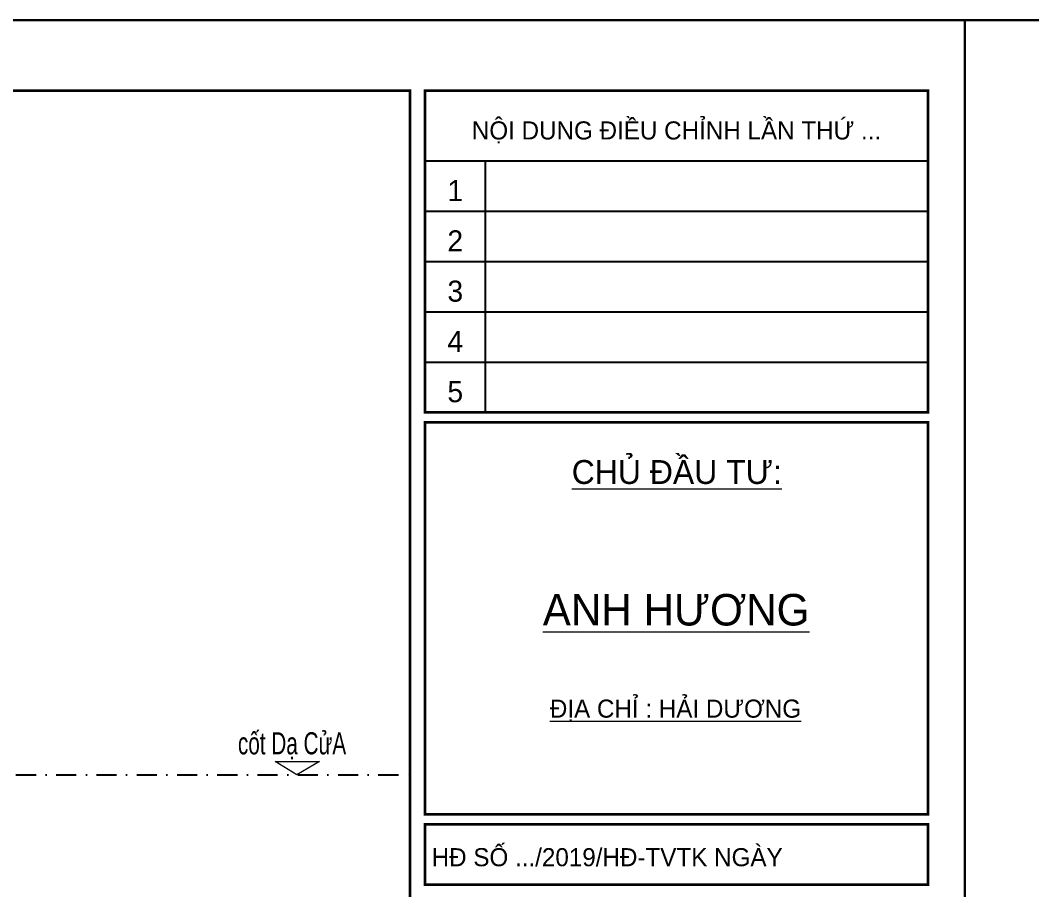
# Model space of a CAD drawing. Header units: inches. Extents: x 274208 to 641690, y -81912 to 129129.
# Drawn here: x 504624 to 507138, y 24965 to 27127 of the extents above; entities that cross this region are included whole.
import ezdxf
from ezdxf.enums import TextEntityAlignment as Align

# ---------------------------------------------------------------- set-up
doc = ezdxf.new("R2010")
doc.units = ezdxf.units.IN
doc.header["$MEASUREMENT"] = 0
doc.linetypes.add('DASHDOT', pattern=[1, 0.5, -0.25, 0, -0.25])
for name, color, linetype, lineweight in [('05.Text', 253, 'Continuous', 18), ('10.Text', 254, 'Continuous', 18), ('11.Khung bo', 32, 'Continuous', 50), ('12.Khung', 36, 'Continuous', 25)]:
    doc.layers.add(name, color=color, linetype=linetype, lineweight=lineweight)
doc.layers.add('Tpl_Bound', color=1, linetype='Continuous', plot=False)
doc.layers.add('TRUC', color=250, linetype='DASHDOT')
doc.styles.add('AVANT', font='')
doc.styles.add('TT5_Text Dim', font='hoatbif.shx', dxfattribs={"width": 0.6})
doc.styles.add('VnAvantH', font='')
doc.styles.get('AVANT').set_extended_font_data('.VnAvant')
doc.styles.get('VnAvantH').set_extended_font_data('.VnAvantH')

# ---------------------------------------------------------------- blocks, each defined once
blk = doc.blocks.new('100')
at = {"layer": '11.Khung bo', "const_width": 26.7}
for points in [[(1860913, -945240), (1860913, -916940), (1896063, -916940), (1896063, -945240)], [(1896213, -920140), (1896213, -916940), (1901213, -916940), (1901213, -920140)], [(1896213, -924140), (1901213, -924140), (1901213, -920240), (1896213, -920240)], [(1896213, -924840), (1901213, -924840), (1901213, -924240), (1896213, -924240)]]:
    blk.add_lwpolyline(points, close=True, dxfattribs=at)
at = {"layer": '12.Khung'}
for p, q in [((1896213, -917640), (1901213, -917640)), ((1896813, -920140), (1896813, -917640)), ((1896213, -918140), (1901213, -918140)), ((1896213, -918640), (1901213, -918640)), ((1896213, -919140), (1901213, -919140)), ((1896213, -919640), (1901213, -919640))]:
    blk.add_line(p, q, dxfattribs=at)
at = {"layer": '12.Khung', "color": 1}
blk.add_lwpolyline([(1901579, -945940), (1901579, -916240), (1859580, -916240), (1859580, -945940)], close=True, dxfattribs=at)
at = {"layer": '05.Text', "style": 'VnAvantH'}
for s, p in [('Néi dung ®iÒu chØnh lÇn thø ...', (1898713, -917329)), ('H§ sè .../2019/H§-TVTK ngµy ', (1898057, -924540))]:
    blk.add_text(s, height=180, dxfattribs=at).set_placement(p, align=Align.MIDDLE)
at = {"layer": '05.Text'}
for s, height, style, p in [('1', 210, 'AVANT', (1896513, -918040)), ('2', 210, 'AVANT', (1896513, -918540)), ('3', 210, 'AVANT', (1896513, -919040)), ('4', 210, 'AVANT', (1896513, -919540)), ('5', 210, 'AVANT', (1896513, -920040)), ('%%uChñ ®Çu t\xad:', 237.6, 'VnAvantH', (1898716, -920853)), ('%%Uanh H¦¥NG', 313.63, 'VnAvantH', (1898709, -922261)), ('%%U®Þa chØ : H¶I D¦¥NG', 180, 'VnAvantH', (1898703, -923178))]:
    blk.add_text(s, height=height, dxfattribs=dict(at, style=style)).set_placement(p, align=Align.CENTER)

msp = doc.modelspace()

# ---------------------------------------------------------------- linework, layer by layer
at = {"layer": '05.Text'}
msp.add_lwpolyline([(505311.2, 25251), (505257.3, 25283.5), (505367.5, 25283.5)], close=True, dxfattribs=at)
at = {"layer": 'Tpl_Bound', "color": 1}
for points in [[(496471.9, 19702.4), (496471.9, 27127.3), (506971.8, 27127.3), (506971.8, 19702.4)], [(506971.8, 19702.4), (506971.8, 27127.3), (517471.7, 27127.3), (517471.7, 19702.4)]]:
    msp.add_lwpolyline(points, close=True, dxfattribs=at)
at = {"layer": 'TRUC', "ltscale": 100}
msp.add_lwpolyline([(496805.3, 25251), (505592.7, 25251)], dxfattribs=at)

# ---------------------------------------------------------------- block references
at = {"layer": '05.Text', "xscale": 0.25, "yscale": 0.25, "zscale": 0.25}
for p in [(31577, 256187.3), (42076.9, 256187.3)]:
    msp.add_blockref('100', p, dxfattribs=at)

# ---------------------------------------------------------------- texts
at = {"layer": '10.Text', "style": 'TT5_Text Dim', "width": 0.7}
msp.add_text('cèt D¹ CöA', height=55, dxfattribs=at).set_placement((505165, 25301.6))

doc.saveas('drawing.dxf')
